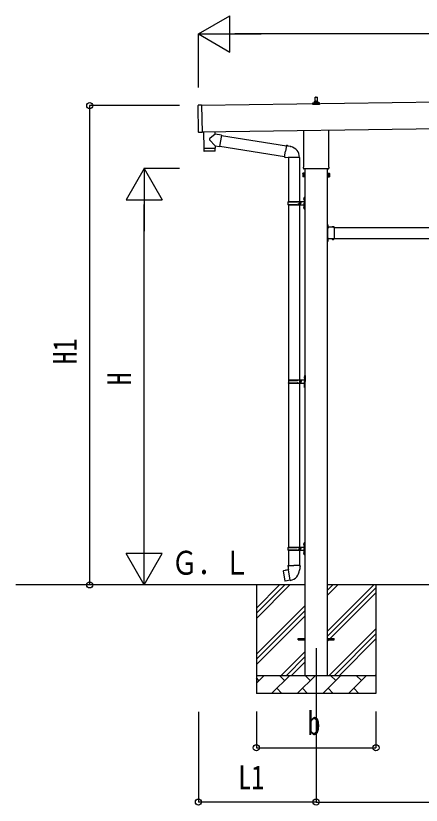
# Model space of a CAD drawing. Units: millimetres, scale not verified. Extents: x -16820 to 16820, y -11880 to 11880.
# Drawn here: x -5382 to -3143, y -4099 to 261 of the extents above; entities that cross this region are included whole.
import ezdxf
from ezdxf.enums import TextEntityAlignment as Align

# ---------------------------------------------------------------- set-up
doc = ezdxf.new("R2010")
doc.units = ezdxf.units.MM
doc.header["$LTSCALE"] = 50
for name, color, linetype in [('0-4_YKK_12', 2, 'Continuous'), ('0-5_YKK_13', 4, 'Continuous'), ('0-6_YKK_A1', 4, 'Continuous'), ('0-7_YKK_D', 6, 'Continuous')]:
    doc.layers.add(name, color=color, linetype=linetype)
doc.styles.add('ＭＳ ゴシック', font='')
doc.styles.get('ＭＳ ゴシック').set_extended_font_data('MS Gothic')

msp = doc.modelspace()

# ---------------------------------------------------------------- linework, layer by layer
at = {"layer": '0-4_YKK_12'}
msp.add_line((-3723.42, -3232), (-3723.42, -3732), dxfattribs=at)
at = {"layer": '0-5_YKK_13'}
for p, q in [((-3740.91, -219.55), (-3734.19, -217.92)), ((-3733.8, -217.74), (-3713.04, -217.74)), ((-3733.42, -216.95), (-3733.42, -212.74)), ((-3732.42, -212.74), (-3714.42, -212.74)), ((-3729.42, -212.74), (-3728.69, -189.21)), ((-3727.69, -188.24), (-3719.15, -188.24)), ((-3718.15, -189.21), (-3717.42, -212.74)), ((-3713.42, -216.95), (-3713.42, -212.74)), ((-3705.94, -219.55), (-3712.66, -217.92)), ((-4373.62, -382.47), (-4375.73, -234.49)), ((-4355.75, -233.2), (-4374.74, -233.47)), ((-3741.67, -228.24), (-3741.67, -220.53)), ((-3705.17, -228.24), (-3741.67, -228.24)), ((-3741.29, -219.74), (-3705.55, -219.74)), ((-3705.17, -228.24), (-3705.17, -220.53)), ((-4281.47, -392.88), (-4281.68, -378.58)), ((-3791.72, -572.23), (-3791.72, -371.58)), ((-3655.12, -369.62), (-3655.12, -572.23)), ((-4280.55, -457.55), (-4311.42, -424.45)), ((-4281.47, -392.88), (-4311.25, -417.12)), ((-4245.98, -398.61), (-4281.47, -392.88)), ((-4245.98, -398.61), (-4256.14, -461.5)), ((-4246.27, -400.44), (-3887.29, -457.59)), ((-4344.36, -471.48), (-4343.94, -484.53)), ((-4339.87, -470.42), (-4339.84, -471.42)), ((-4284.88, -469.63), (-4284.88, -470.63)), ((-4280.55, -457.55), (-4256.14, -461.5)), ((-4280.55, -457.55), (-4280.38, -469.57)), ((-4255.84, -459.67), (-3897.71, -516.69)), ((-3886.97, -455.78), (-3892.5, -487.14)), ((-3886.97, -455.78), (-3885.83, -453.8)), ((-3885.83, -453.8), (-3882.26, -454.42)), ((-3882.26, -454.42), (-3881.85, -456.77)), ((-3867.33, -459.59), (-3865.65, -461.22)), ((-3865.65, -461.22), (-3863.53, -461.67)), ((-4283.36, -486.61), (-4340.9, -487.43)), ((-3898.03, -518.51), (-3892.5, -487.14)), ((-3898.03, -518.51), (-3897.63, -520.76)), ((-3898.03, -518.51), (-3892.88, -519.32)), ((-3897.63, -520.76), (-3894.07, -521.39)), ((-3894.07, -521.39), (-3892.88, -519.32)), ((-3892.88, -519.32), (-3878.28, -521.64)), ((-3878.28, -521.64), (-3876.07, -520.65)), ((-3815.77, -521.05), (-3876.96, -521.05)), ((-3875.92, -521.05), (-3875.92, -765.01)), ((-3815.92, -521.05), (-3815.92, -765.01)), ((-3797.42, -610.5), (-3796.66, -609.19)), ((-3793.42, -581), (-3793.42, -575.5)), ((-3655.48, -584.5), (-3791.36, -584.5)), ((-3653.42, -575.5), (-3653.42, -581)), ((-3649.42, -610.5), (-3650.18, -609.19)), ((-3797.42, -610.5), (-3797.42, -627.5)), ((-3797.42, -627.5), (-3796.66, -628.81)), ((-3790.42, -614.09), (-3796.66, -614.09)), ((-3790.42, -623.91), (-3796.66, -623.91)), ((-3790.42, -628.81), (-3796.66, -628.81)), ((-3787.92, -628.2), (-3790.42, -628.2)), ((-3658.92, -628.2), (-3656.42, -628.2)), ((-3656.42, -614.09), (-3650.18, -614.09)), ((-3656.42, -623.91), (-3650.18, -623.91)), ((-3656.42, -628.81), (-3650.18, -628.81)), ((-3649.42, -627.5), (-3650.18, -628.81)), ((-3649.42, -610.5), (-3649.42, -627.5)), ((-3789.92, -742.01), (-3786.92, -740.51)), ((-3786.92, -740.51), (-3786.92, -774.01)), ((-3786.92, -740.51), (-3785.92, -740.51)), ((-3785.92, -740.51), (-3785.92, -774.01)), ((-3878.92, -767.01), (-3828.59, -767.01)), ((-3878.92, -781.01), (-3828.59, -781.01)), ((-3877.92, -765.01), (-3791.92, -765.01)), ((-3877.92, -765.01), (-3877.92, -767.01)), ((-3877.92, -783.01), (-3877.92, -781.01)), ((-3877.92, -783.01), (-3791.92, -783.01)), ((-3875.92, -783.01), (-3875.92, -1750.5)), ((-3818.92, -765.01), (-3818.92, -769.51)), ((-3818.92, -769.51), (-3816.92, -769.51)), ((-3818.92, -783.01), (-3818.92, -778.51)), ((-3818.92, -778.51), (-3816.92, -778.51)), ((-3816.92, -769.51), (-3816.92, -774.01)), ((-3816.92, -778.51), (-3816.92, -774.01)), ((-3815.92, -783.01), (-3815.92, -1750.5)), ((-3810.92, -765.01), (-3810.92, -774.01)), ((-3810.92, -769.51), (-3807.92, -769.51)), ((-3810.92, -783.01), (-3810.92, -774.01)), ((-3810.92, -778.51), (-3807.92, -778.51)), ((-3807.92, -769.51), (-3807.92, -774.01)), ((-3807.92, -778.51), (-3807.92, -774.01)), ((-3792.22, -747.86), (-3790.18, -748.86)), ((-3790.95, -745.86), (-3790.32, -745.86)), ((-3790.95, -745.86), (-3790.95, -754.16)), ((-3790.95, -754.16), (-3790.32, -754.16)), ((-3790.32, -745.86), (-3790.32, -754.16)), ((-3790.32, -745.86), (-3789.92, -746.26)), ((-3790.32, -754.16), (-3789.92, -753.76)), ((-3790.18, -748.86), (-3789.57, -750.01)), ((-3789.92, -742.01), (-3789.92, -774.01)), ((-3789.92, -746.26), (-3789.92, -753.76)), ((-3789.92, -806.01), (-3789.92, -774.01)), ((-3786.92, -807.51), (-3786.92, -774.01)), ((-3785.92, -807.51), (-3785.92, -774.01)), ((-3792.22, -795.86), (-3790.18, -796.86)), ((-3790.95, -793.86), (-3790.32, -793.86)), ((-3790.95, -793.86), (-3790.95, -802.16)), ((-3790.95, -802.16), (-3790.32, -802.16)), ((-3790.32, -793.86), (-3790.32, -802.16)), ((-3790.32, -793.86), (-3789.92, -794.26)), ((-3790.32, -802.16), (-3789.92, -801.76)), ((-3790.18, -796.86), (-3789.57, -798.01)), ((-3789.92, -794.26), (-3789.92, -801.76)), ((-3789.92, -806.01), (-3786.92, -807.51)), ((-3786.92, -807.51), (-3785.92, -807.51)), ((-3659.32, -891.5), (-3660.92, -891.5)), ((-3660.92, -896), (-3659.32, -896)), ((-3659.32, -897), (-3660.92, -897)), ((-3655.22, -899), (-3660.92, -899)), ((-3659.32, -901), (-3660.92, -901)), ((-3660.92, -902), (-3659.32, -902)), ((-3659.32, -908.46), (-3659.32, -891.5)), ((-3659.32, -894.97), (-3659.32, -903.04)), ((-3659.32, -897.87), (-3656.66, -896.55)), ((-3659.32, -900.13), (-3656.66, -901.45)), ((-3622.92, -906.9), (-3659.32, -906.9)), ((-3658.92, -908.5), (-3655.92, -908.5)), ((-3658.92, -917.29), (-3658.92, -910.5)), ((-3658.46, -894.27), (-3658.62, -894.27)), ((-3658.46, -903.74), (-3658.62, -903.74)), ((-3635.66, -906.04), (-3635.66, -906.2)), ((-3626.89, -906.9), (-3634.96, -906.9)), ((-3632.05, -906.9), (-3633.37, -904.24)), ((-3629.8, -906.9), (-3628.47, -904.24)), ((-3626.19, -906.04), (-3626.19, -906.2)), ((-3622.92, -917.29), (-3622.92, -906.9)), ((-3658.92, -959.29), (-3658.92, -918.71)), ((-3622.92, -959.29), (-3622.92, -918.71)), ((-3659.32, -977), (-3660.92, -977)), ((-3659.32, -981), (-3660.92, -981)), ((-3659.32, -986.5), (-3660.92, -986.5)), ((-3659.32, -986.5), (-3659.32, -969.54)), ((-3622.92, -971.1), (-3659.32, -971.1)), ((-3659.32, -974.97), (-3659.32, -983.04)), ((-3659.32, -977.87), (-3656.66, -976.55)), ((-3659.32, -980.13), (-3656.66, -981.45)), ((-3658.92, -967.5), (-3658.92, -960.71)), ((-3655.92, -969.5), (-3658.92, -969.5)), ((-3658.46, -974.27), (-3658.62, -974.27)), ((-3658.46, -983.74), (-3658.62, -983.74)), ((-3635.66, -971.96), (-3635.66, -971.8)), ((-3626.89, -971.1), (-3634.96, -971.1)), ((-3632.05, -971.1), (-3633.37, -973.76)), ((-3629.8, -971.1), (-3628.47, -973.76)), ((-3626.19, -971.96), (-3626.19, -971.8)), ((-3622.92, -971.1), (-3622.92, -960.71)), ((-3789.72, -1733.35), (-3787.68, -1734.35)), ((-3788.45, -1731.35), (-3787.82, -1731.35)), ((-3788.45, -1731.35), (-3788.45, -1739.65)), ((-3788.45, -1739.65), (-3787.82, -1739.65)), ((-3787.82, -1731.35), (-3787.82, -1739.65)), ((-3787.82, -1731.35), (-3787.42, -1731.75)), ((-3787.82, -1739.65), (-3787.42, -1739.25)), ((-3787.68, -1734.35), (-3787.07, -1735.5)), ((-3787.42, -1727.5), (-3784.42, -1726)), ((-3787.42, -1727.5), (-3787.42, -1759.5)), ((-3787.42, -1731.75), (-3787.42, -1739.25)), ((-3784.42, -1726), (-3784.42, -1759.5)), ((-3784.42, -1726), (-3783.42, -1726)), ((-3783.42, -1726), (-3783.42, -1759.5)), ((-3876.42, -1752.5), (-3826.09, -1752.5)), ((-3876.42, -1766.5), (-3826.09, -1766.5)), ((-3875.92, -1768.49), (-3875.92, -2673)), ((-3875.42, -1750.5), (-3789.42, -1750.5)), ((-3875.42, -1750.5), (-3875.42, -1752.5)), ((-3875.42, -1768.5), (-3875.42, -1766.5)), ((-3875.42, -1768.5), (-3789.42, -1768.5)), ((-3816.42, -1750.5), (-3816.42, -1755)), ((-3816.42, -1755), (-3814.42, -1755)), ((-3816.42, -1768.5), (-3816.42, -1764)), ((-3816.42, -1764), (-3814.42, -1764)), ((-3815.92, -1768.49), (-3815.92, -2673)), ((-3814.42, -1755), (-3814.42, -1759.5)), ((-3814.42, -1764), (-3814.42, -1759.5)), ((-3808.42, -1750.5), (-3808.42, -1759.5)), ((-3808.42, -1755), (-3805.42, -1755)), ((-3808.42, -1768.5), (-3808.42, -1759.5)), ((-3808.42, -1764), (-3805.42, -1764)), ((-3805.42, -1755), (-3805.42, -1759.5)), ((-3805.42, -1764), (-3805.42, -1759.5)), ((-3789.72, -1781.35), (-3787.68, -1782.35)), ((-3788.45, -1779.35), (-3787.82, -1779.35)), ((-3788.45, -1779.35), (-3788.45, -1787.65)), ((-3787.82, -1779.35), (-3787.82, -1787.65)), ((-3787.82, -1779.35), (-3787.42, -1779.75)), ((-3787.82, -1787.65), (-3787.42, -1787.25)), ((-3787.68, -1782.35), (-3787.07, -1783.5)), ((-3787.42, -1791.5), (-3787.42, -1759.5)), ((-3787.42, -1779.75), (-3787.42, -1787.25)), ((-3784.42, -1793), (-3784.42, -1759.5)), ((-3783.42, -1793), (-3783.42, -1759.5)), ((-3788.45, -1787.65), (-3787.82, -1787.65)), ((-3787.42, -1791.5), (-3784.42, -1793)), ((-3784.42, -1793), (-3783.42, -1793)), ((-3792.22, -2655.85), (-3790.18, -2656.85)), ((-3790.95, -2653.85), (-3790.32, -2653.85)), ((-3790.95, -2653.85), (-3790.95, -2662.15)), ((-3790.32, -2653.85), (-3790.32, -2662.15)), ((-3790.32, -2653.85), (-3789.92, -2654.25)), ((-3790.18, -2656.85), (-3789.57, -2658)), ((-3789.92, -2650), (-3786.92, -2648.5)), ((-3789.92, -2650), (-3789.92, -2682)), ((-3789.92, -2654.25), (-3789.92, -2661.75)), ((-3786.92, -2648.5), (-3786.92, -2682)), ((-3786.92, -2648.5), (-3785.92, -2648.5)), ((-3785.92, -2648.5), (-3785.92, -2682)), ((-3878.92, -2675), (-3828.59, -2675)), ((-3878.92, -2689), (-3828.59, -2689)), ((-3877.92, -2673), (-3791.92, -2673)), ((-3877.92, -2673), (-3877.92, -2675)), ((-3877.92, -2691), (-3877.92, -2689)), ((-3877.92, -2691), (-3791.92, -2691)), ((-3875.92, -2691), (-3875.92, -2775.93)), ((-3818.92, -2673), (-3818.92, -2677.5)), ((-3818.92, -2677.5), (-3816.92, -2677.5)), ((-3818.92, -2691), (-3818.92, -2686.5)), ((-3818.92, -2686.5), (-3816.92, -2686.5)), ((-3816.92, -2677.5), (-3816.92, -2682)), ((-3816.92, -2686.5), (-3816.92, -2682)), ((-3815.92, -2691), (-3815.92, -2775.93)), ((-3810.92, -2673), (-3810.92, -2682)), ((-3810.92, -2677.5), (-3807.92, -2677.5)), ((-3810.92, -2691), (-3810.92, -2682)), ((-3810.92, -2686.5), (-3807.92, -2686.5)), ((-3807.92, -2677.5), (-3807.92, -2682)), ((-3807.92, -2686.5), (-3807.92, -2682)), ((-3790.95, -2662.15), (-3790.32, -2662.15)), ((-3790.95, -2701.85), (-3790.32, -2701.85)), ((-3790.95, -2701.85), (-3790.95, -2710.15)), ((-3790.32, -2662.15), (-3789.92, -2661.75)), ((-3790.32, -2701.85), (-3790.32, -2710.15)), ((-3790.32, -2701.85), (-3789.92, -2702.25)), ((-3789.92, -2714), (-3789.92, -2682)), ((-3789.92, -2702.25), (-3789.92, -2709.75)), ((-3786.92, -2715.5), (-3786.92, -2682)), ((-3785.92, -2715.5), (-3785.92, -2682)), ((-3792.22, -2703.85), (-3790.18, -2704.85)), ((-3790.95, -2710.15), (-3790.32, -2710.15)), ((-3790.32, -2710.15), (-3789.92, -2709.75)), ((-3790.18, -2704.85), (-3789.57, -2706)), ((-3789.92, -2714), (-3786.92, -2715.5)), ((-3786.92, -2715.5), (-3785.92, -2715.5)), ((-3877.77, -2775.93), (-3879.92, -2776.71)), ((-3879.92, -2776.71), (-3879.92, -2780.33)), ((-3879.92, -2780.33), (-3877.68, -2781.14)), ((-3877.77, -2775.93), (-3845.92, -2775.93)), ((-3877.77, -2775.93), (-3877.68, -2781.14)), ((-3877.68, -2781.14), (-3877.42, -2795.93)), ((-3814.07, -2775.93), (-3845.92, -2775.93)), ((-3811.92, -2780.33), (-3814.16, -2781.14)), ((-3814.07, -2775.93), (-3811.92, -2776.71)), ((-3811.92, -2776.71), (-3811.92, -2780.33)), ((-3904.38, -2804.38), (-3905.19, -2805.55)), ((-3905.19, -2805.55), (-3895.57, -2860.11)), ((-3876.51, -2799.13), (-3904.38, -2804.38)), ((-3891.64, -2801.78), (-3891.85, -2802.02)), ((-3877.42, -2795.93), (-3876.07, -2797.93)), ((-3866.16, -2856.42), (-3876.29, -2798.95)), ((-3876.27, -2798.13), (-3876.27, -2798.83)), ((-3876.07, -2797.93), (-3876.1, -2797.93)), ((-3815.73, -2797.87), (-3815.81, -2800.03)), ((-3814.42, -2795.93), (-3815.73, -2797.87)), ((-3881.55, -2859.02), (-3881.83, -2858.86)), ((-3865.85, -2857.19), (-3866.1, -2856.52)), ((-3823.42, -3177.5), (-3785.92, -3177.5)), ((-3823.42, -3186.5), (-3823.42, -3177.5)), ((-3660.92, -3177.5), (-3623.42, -3177.5)), ((-3623.42, -3186.5), (-3623.42, -3177.5)), ((-3823.42, -3186.5), (-3785.92, -3186.5)), ((-3660.92, -3186.5), (-3623.42, -3186.5))]:
    msp.add_line(p, q, dxfattribs=at)
for points in [[(-4355.75, -233.2), (-4353.61, -383.18), (-4372.6, -383.46)], [(-4345.67, -379.49), (-4344.37, -470.48), (-4280.38, -469.57)], [(-4280.4, -483.62), (-4280.36, -470.57), (-4344.36, -471.48)], [(-3886.97, -455.78), (-3881.85, -456.77), (-3867.33, -459.59)], [(-3790.42, -628.81), (-3790.42, -609.19), (-3796.66, -609.19)], [(-3790.42, -628.2), (-3790.42, -609.8), (-3787.92, -609.8)], [(-3656.42, -628.2), (-3656.42, -609.8), (-3658.92, -609.8)], [(-3656.42, -628.81), (-3656.42, -609.19), (-3650.18, -609.19)], [(-3792.22, -752.16), (-3790.18, -751.16), (-3789.57, -750.01)], [(-3792.22, -800.16), (-3790.18, -799.16), (-3789.57, -798.01)], [(-3660.92, -906.5), (-3660.92, -900.5), (-3660.92, -897.5), (-3660.92, -891.5)], [(-3658.92, -910.5), (-3655.92, -910.5), (-3655.92, -906.9)], [(-3660.92, -986.5), (-3660.92, -980.5), (-3660.92, -977.5), (-3660.92, -971.5)], [(-3658.92, -967.5), (-3655.92, -967.5), (-3655.92, -971.1)], [(-3789.72, -1737.65), (-3787.68, -1736.65), (-3787.07, -1735.5)], [(-3789.72, -1785.65), (-3787.68, -1784.65), (-3787.07, -1783.5)], [(-3792.22, -2660.15), (-3790.18, -2659.15), (-3789.57, -2658)], [(-3792.22, -2708.15), (-3790.18, -2707.15), (-3789.57, -2706)], [(-3814.07, -2775.93), (-3814.16, -2781.14), (-3814.42, -2795.93)], [(-3889.39, -2801.56), (-3889.67, -2801.4), (-3891.64, -2801.78)], [(-3866.43, -2856.33), (-3894.41, -2860.93), (-3895.57, -2860.11)], [(-3879.36, -2858.46), (-3879.57, -2858.69), (-3881.55, -2859.02)]]:
    msp.add_lwpolyline(points, dxfattribs=at)
for points in [[(-3787.92, -629.5), (-3787.92, -608.5), (-3785.92, -608.5), (-3785.92, -629.5)], [(-3658.92, -629.5), (-3658.92, -608.5), (-3660.92, -608.5), (-3660.92, -629.5)]]:
    msp.add_lwpolyline(points, close=True, dxfattribs=at)
for centre, radius, start, end in [((-3734.42, -216.95), 1, 283.62699, 0), ((-3729.34, -213.37), 4.13, 90, 171.17633), ((-3732.42, -213.74), 1, 90, 180), ((-3727.69, -189.24), 1, 90, 178.60509), ((-3720.09, -212.74), 4.83, 133.60282, 180), ((-3726.75, -212.74), 4.83, 0, 46.39718), ((-3719.15, -189.24), 1, 1.39491, 90), ((-3717.51, -213.37), 4.13, 8.82367, 90), ((-3714.42, -213.74), 1, 0, 90), ((-3712.42, -216.95), 1, 180, 256.37301), ((-4374.73, -234.47), 1, 90.81845, 180.81845), ((-3740.67, -220.53), 1, 103.62699, 180), ((-3706.17, -220.53), 1, 0, 76.37301), ((-4372.62, -382.46), 1, 180.81845, 270.81845), ((-4307.93, -420.86), 5, 131.47396, 225.79244), ((-3876.07, -520.65), 60.3, 359.62495, 78), ((-4340.94, -484.43), 3, 181.81845, 270.86677), ((-4283.4, -483.61), 3, 270.81845, 359.81845), ((-3793.08, -611.64), 4.34, 145.61575, 214.38425), ((-3789.42, -575.5), 4, 125.09963, 180), ((-3789.42, -581), 4, 180, 194.47751), ((-3789.42, -581), 4, 194.47751, 241.04498), ((-3657.42, -581), 4, 298.95502, 345.52249), ((-3657.42, -575.5), 4, 0, 54.90037), ((-3657.42, -581), 4, 345.52249, 0), ((-3653.77, -611.64), 4.34, 325.61575, 34.38425), ((-3781.18, -619), 16.24, 162.41205, 197.58795), ((-3793.08, -626.36), 4.34, 145.61575, 214.38425), ((-3665.66, -619), 16.24, 342.41205, 17.58795), ((-3653.77, -626.36), 4.34, 325.61575, 34.38425), ((-3830.17, -774.01), 49.25, 171.82876, 180.00002), ((-3830.17, -774.01), 49.25, 180.00002, 188.17127), ((-3828.59, -765.01), 2, 270, 359.99998), ((-3828.59, -783.01), 2, 0.00005, 90.00004), ((-3786.62, -750.01), 6, 136.21765, 223.78235), ((-3791.92, -763.01), 2, 270, 359.99998), ((-3791.92, -785.01), 2, 0.00005, 90.00004), ((-3786.62, -798.01), 6, 136.21765, 223.78235), ((-3658.92, -906.5), 2, 180, 270), ((-3658.62, -894.97), 0.7, 90, 180), ((-3658.62, -903.04), 0.7, 180, 270), ((-3658.46, -895.13), 0.862, 39.12355, 90), ((-3658.46, -902.87), 0.862, 270, 320.87645), ((-3663.22, -899), 7, 0, 39.12355), ((-3663.22, -899), 7, 320.87645, 0), ((-3634.96, -906.2), 0.7, 180, 270), ((-3634.79, -906.04), 0.862, 129.12355, 180), ((-3630.92, -910.8), 7, 90, 129.12355), ((-3630.92, -910.8), 7, 50.87645, 90), ((-3626.89, -906.2), 0.7, 270, 0), ((-3627.05, -906.04), 0.862, 0, 50.87645), ((-3659.62, -918), 1, 314.427, 45.573), ((-3622.22, -918), 1, 134.427, 225.573), ((-3658.92, -971.5), 2, 90, 180), ((-3658.62, -974.97), 0.7, 90, 180), ((-3658.62, -983.04), 0.7, 180, 270), ((-3659.62, -960), 1, 314.427, 45.573), ((-3658.46, -975.13), 0.862, 39.12355, 90), ((-3658.46, -982.87), 0.862, 270, 320.87645), ((-3663.22, -979), 7, 0, 39.12355), ((-3663.22, -979), 7, 320.87645, 0), ((-3634.96, -971.8), 0.7, 90, 180), ((-3634.79, -971.96), 0.862, 180, 230.87645), ((-3630.92, -967.2), 7, 230.87645, 270), ((-3630.92, -967.2), 7, 270, 309.12355), ((-3626.89, -971.8), 0.7, 0, 90), ((-3627.05, -971.96), 0.862, 309.12355, 0), ((-3622.22, -960), 1, 134.427, 225.573), ((-3784.12, -1735.5), 6, 136.21765, 223.78235), ((-3827.67, -1759.5), 49.25, 171.82876, 180.00002), ((-3827.67, -1759.5), 49.25, 180.00002, 188.17127), ((-3826.09, -1750.5), 2, 270, 359.99998), ((-3826.09, -1768.5), 2, 0.00005, 90.00004), ((-3784.12, -1783.5), 6, 136.21765, 223.78235), ((-3789.42, -1748.5), 2, 270, 359.99998), ((-3789.42, -1770.5), 2, 0.00005, 90.00004), ((-3786.62, -2658), 6, 136.21765, 223.78235), ((-3830.17, -2682), 49.25, 171.82876, 180.00002), ((-3830.17, -2682), 49.25, 180.00002, 188.17127), ((-3828.59, -2673), 2, 270, 359.99998), ((-3828.59, -2691), 2, 0.00005, 90.00004), ((-3786.62, -2706), 6, 136.21765, 223.78235), ((-3791.92, -2671), 2, 270, 359.99998), ((-3791.92, -2693), 2, 0.00005, 90.00004), ((-3876.57, -2798.83), 0.3, 280.66842, 0), ((-3876.07, -2798.13), 0.2, 100, 180), ((-3876.07, -2797.93), 60.3, 279.96938, 358), ((-3866.38, -2856.63), 0.3, 20, 99.33158), ((-3865.67, -2857.12), 0.2, 200, 279.96938)]:
    msp.add_arc(centre, radius, start, end, dxfattribs=at)
at = {"layer": '0-6_YKK_A1'}
for p, q in [((1031.31, -157.69), (-4355.73, -234.61)), ((-4353.66, -379.6), (1033.38, -302.65)), ((-3785.92, -584.5), (-3785.92, -3382)), ((-3660.92, -3382), (-3660.92, -584.5)), ((-3622.92, -909), (-2023.92, -909)), ((-3655.92, -969), (-3660.42, -969)), ((-3622.92, -969), (-2023.92, -969)), ((-3785.92, -2882), (-5381.72, -2882)), ((-4053.42, -2882), (-4053.42, -3482)), ((-4053.42, -3067.05), (-3868.37, -2882)), ((-4053.42, -3038.77), (-3896.65, -2882)), ((-4053.42, -3010.48), (-3924.94, -2882)), ((-1985.92, -2882), (-3660.92, -2882)), ((-3660.92, -3137.1), (-3405.82, -2882)), ((-3660.92, -2939.11), (-3603.81, -2882)), ((-3660.92, -2910.82), (-3632.1, -2882)), ((-3660.92, -3165.38), (-3393.42, -2897.88)), ((-3393.42, -2882), (-3393.42, -3482)), ((-3660.92, -3193.67), (-3393.42, -2926.17)), ((-4053.42, -3265.04), (-3785.92, -2997.54)), ((-4053.42, -3293.32), (-3785.92, -3025.82)), ((-4053.42, -3321.61), (-3785.92, -3054.11)), ((-3651.26, -3382), (-3393.42, -3124.16)), ((-3622.98, -3382), (-3393.42, -3152.44)), ((-3594.7, -3382), (-3393.42, -3180.73)), ((-3915.82, -3382), (-3785.92, -3252.1)), ((-3887.54, -3382), (-3785.92, -3280.38)), ((-3859.25, -3382), (-3785.92, -3308.67)), ((-4053.42, -3382), (-3393.42, -3382)), ((-4053.42, -3424.89), (-4010.53, -3382)), ((-4039.08, -3410.55), (-4053.42, -3396.21)), ((-3969.11, -3482), (-3869.11, -3382)), ((-3897.66, -3410.55), (-3926.21, -3382)), ((-3827.68, -3482), (-3727.68, -3382)), ((-3756.24, -3410.55), (-3784.79, -3382)), ((-3686.26, -3482), (-3586.26, -3382)), ((-3614.82, -3410.55), (-3643.37, -3382)), ((-3544.84, -3482), (-3444.84, -3382)), ((-3473.4, -3410.55), (-3501.95, -3382)), ((-3396.71, -3382), (-3393.42, -3378.72)), ((-3393.42, -3482), (-4053.42, -3482)), ((-3940.55, -3453.45), (-3912, -3482)), ((-3799.13, -3453.45), (-3770.58, -3482)), ((-3657.71, -3453.45), (-3629.16, -3482)), ((-3516.29, -3453.45), (-3487.74, -3482))]:
    msp.add_line(p, q, dxfattribs=at)
msp.add_lwpolyline([(-3655.92, -909), (-3660.42, -909), (-3660.42, -969)], dxfattribs=at)
at = {"layer": '0-7_YKK_D'}
for p, q in [((-4373.22, 160.89), (-4200.02, 260.89)), ((-4200.02, 60.89), (-4200.02, 260.89)), ((-4373.22, -134.85), (-4373.22, 161.89)), ((-4373.22, 160.89), (-4200.02, 60.89)), ((-4373.22, 160.89), (-4026.81, 160.89)), ((2118.22, 160.89), (-4173.22, 160.89)), ((-4477.15, -234.92), (-4974.22, -234.92)), ((-4973.22, -2882), (-4973.22, -234.92)), ((-4673.22, -582), (-4773.22, -755.21)), ((-4477.15, -582), (-4674.22, -582)), ((-4673.22, -582), (-4573.22, -755.21)), ((-4673.22, -582), (-4673.22, -928.41)), ((-4773.22, -755.21), (-4573.22, -755.21)), ((-4673.22, -2682), (-4673.22, -782)), ((-4673.22, -2882), (-4673.22, -2535.59)), ((-4673.22, -2882), (-4773.22, -2708.79)), ((-4573.22, -2708.79), (-4773.22, -2708.79)), ((-4673.22, -2882), (-4573.22, -2708.79)), ((-4477.15, -2882), (-4974.22, -2882)), ((-4477.15, -2882), (-4674.22, -2882)), ((-4373.22, -3583), (-4373.22, -4083)), ((-4053.42, -3582), (-4053.42, -3783)), ((-3723.42, -3582), (-3723.42, -4083)), ((-3723.42, -3582), (-3723.42, -4083)), ((-3393.42, -3582), (-3393.42, -3783)), ((-4053.42, -3782), (-3393.42, -3782)), ((-3723.42, -4082), (-4373.22, -4082)), ((-3723.42, -4082), (-1923.42, -4082))]:
    msp.add_line(p, q, dxfattribs=at)
for centre in [(-4973.22, -234.92), (-4973.22, -2882), (-4053.42, -3782), (-3393.42, -3782), (-4373.22, -4082), (-3723.42, -4082), (-3723.42, -4082)]:
    msp.add_circle(centre, 17, dxfattribs=at)

# ---------------------------------------------------------------- texts
at = {"layer": '0-6_YKK_A1', "style": 'ＭＳ ゴシック', "width": 0.8}
msp.add_text('Ｇ．Ｌ', height=132, dxfattribs=at).set_placement((-4521.24, -2865.61), align=Align.BOTTOM_LEFT)
at = {"layer": '0-7_YKK_D', "style": 'ＭＳ ゴシック', "width": 0.8}
for s, p in [('H1', (-5005.22, -1664.06)), ('H', (-4705.22, -1780))]:
    msp.add_text(s, height=132, rotation=90, dxfattribs=at).set_placement(p, align=Align.BOTTOM_LEFT)
for s, p in [('b', (-3771.42, -3750)), ('L1', (-4153.92, -4050))]:
    msp.add_text(s, height=132, dxfattribs=at).set_placement(p, align=Align.BOTTOM_LEFT)

doc.saveas('drawing.dxf')
